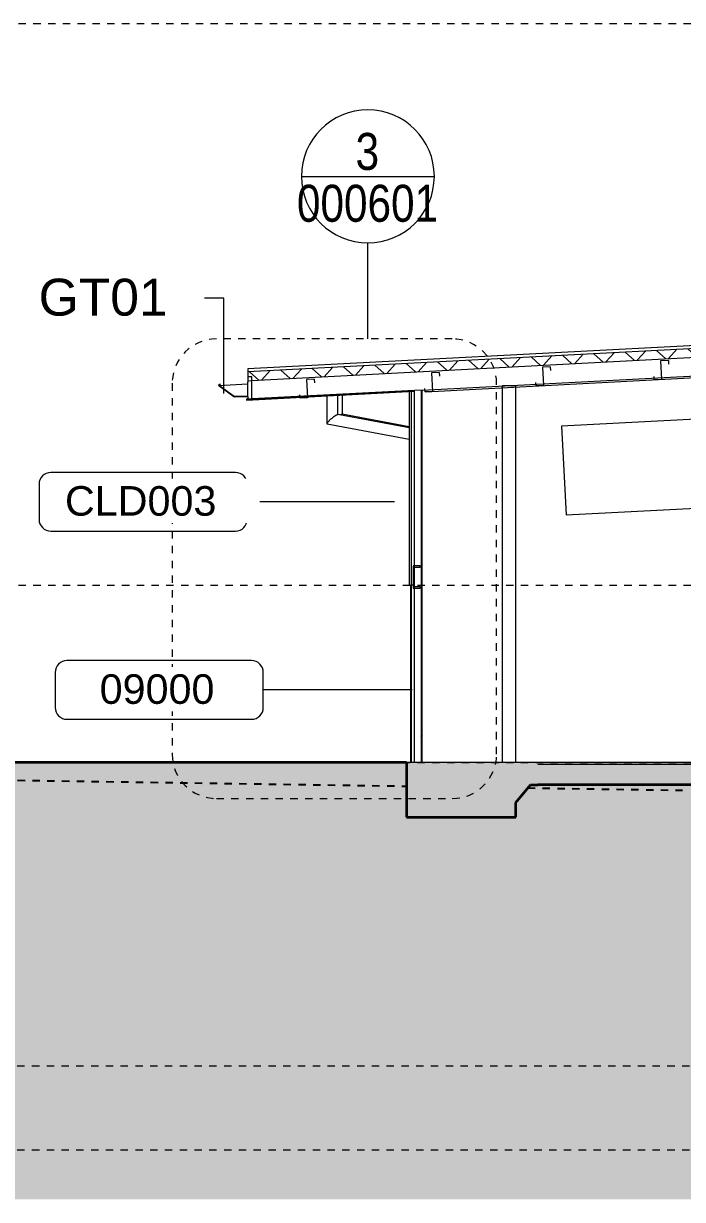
# Model space of a CAD drawing. Header units: metres. Extents: x 4238 to 4687, y -1 to 29.
# Drawn here: x 4599.86 to 4608.78, y -0.67 to 15.24 of the extents above; entities that cross this region are included whole.
import ezdxf

# ---------------------------------------------------------------- set-up
doc = ezdxf.new("R2010")
doc.units = ezdxf.units.M
for name, pattern in [('AEC_Center', [0.024, 0.012, -0.004, 0.004, -0.004]), ('AEC_Double Dash', [0.039, 0.015, -0.004, 0.006, -0.004, 0.006, -0.004]), ('Existing Ground', [0.0045, 0.003, -0.0015])]:
    doc.linetypes.add(name, pattern=pattern)
for name, color, linetype, lineweight in [('A-ANNO-KEYN', 231, 'Continuous', 5), ('A-ANNO-SYMB', 150, 'Continuous', 5), ('A-CLNG', 13, 'Continuous', 5), ('A-CLNG-PATT', 13, 'Continuous', 5), ('A-DETL', 90, 'Continuous', 13), ('A-DETL-GENF', 92, 'Continuous', 5), ('A-DETL-THIN', 151, 'Continuous', 5), ('A-FLOR', 192, 'Continuous', 5), ('A-FLOR-LEVL', 51, 'Continuous', 5), ('A-FLOR-PATT', 8, 'Continuous', 15), ('A-GENM', 13, 'Continuous', 5), ('A-GENM-IDEN', 13, 'Continuous', 5), ('A-ROOF', 132, 'Continuous', 5), ('A-ROOF-MCUT', 132, 'Continuous', 5), ('A-ROOF-PATT', 132, 'Continuous', 15), ('A-WALL', 113, 'Continuous', 5), ('A-WALL-PATT', 111, 'Continuous', 5), ('P-SANR-FIXT', 6, 'Continuous', 5), ('S-BEAM', 12, 'Continuous', 5), ('S-COLS', 52, 'Continuous', 5)]:
    doc.layers.add(name, color=color, linetype=linetype, lineweight=lineweight)
doc.styles.add('Arial', font='arial.ttf', dxfattribs={"height": 0.5})
doc.styles.add('Arial Narrow', font='ARIALN.TTF', dxfattribs={"height": 0.5})
doc.styles.add('Arial_2', font='arial.ttf', dxfattribs={"height": 0.4})
pattern_1 = [(50, (4640.4422, 10.655), (1.45713, -0.12722), [0.1524, -1.676]), (355, (4640.4422, 10.655), (-0.281945, 1.52839), [0.12192, -1.341]), (100.451, (4640.5642, 10.644), (1.175465, 1.400456), [0.12952, -1.425]), (46.184, (4640.4422, 11.061), (2.16904, -0.33638), [0.2286, -2.515]), (96.636, (4640.6232, 11.033), (1.89894, 1.97971), [0.19428, -2.137]), (351.184, (4640.4422, 11.061), (1.8988, 1.97937), [0.18288, -2.012]), (21, (4640.6452, 10.96), (1.212757, -0.817698), [0.1524, -1.676]), (326, (4640.6452, 10.96), (0.49438, 1.47345), [0.12192, -1.341]), (71.451, (4640.7462, 10.891), (1.70704, 0.65499), [0.12952, -1.425]), (37.5, (4640.44217, 10.655), (0.024709, 0.676435), [0.06706, -1.258, 0.06706, -1.294, -1.346]), (37.5, (4640.44217, 10.655), (0.024709, 0.676435), [-2.686, 0.06706, -1.279]), (7.5, (4640.4422, 10.655), (0.534554, 0.80144), [0.06706, -0.70917, 0.06706, -1.227, -0.51308]), (7.5, (4640.4422, 10.655), (0.534554, 0.80144), [-2.071, 0.06706, -0.44602]), (327.5, (4639.98917, 10.655), (1.084723, -0.0458285), [0.06706, -0.44094, 0.06706, -1.518, -2.103]), (327.5, (4639.98917, 10.655), (1.084723, -0.0458285), [-2.093, 0.06706, -2.036]), (317.5, (4639.7862, 10.655), (1.18503, 0.203417), [0.06706, -0.59334, 0.06706, -0.98552, -1.494]), (317.5, (4639.7862, 10.655), (1.18503, 0.203417), [-1.713, 0.06706, -1.426])]
pattern_2 = [(0, (4640.44217, 10.655), (0.8128, 0.2032), [0.06706, -0.54254, 0.06706, -0.54254, -3.251]), (0, (4640.44217, 10.655), (0.8128, 0.2032), [-1.219, 0.06706, -1.152, 0.06706, -0.54254, -1.422]), (0, (4640.44217, 10.655), (0.8128, 0.2032), [-3.048, 0.06706, -0.33934, 0.06706, -0.94894]), (120, (4640.74717, 10.756), (-0.5823764, 0.6023054), [0.06706, -0.54254, 0.06706, -0.54254, -3.251]), (120, (4640.74717, 10.756), (-0.5823764, 0.6023054), [-1.219, 0.06706, -1.152, 0.06706, -0.54254, -1.422]), (120, (4640.74717, 10.756), (-0.5823764, 0.6023054), [-3.048, 0.06706, -0.33934, 0.06706, -0.94894]), (240, (4640.84917, 11.163), (-0.2304236, -0.8055054), [0.06706, -0.54254, 0.06706, -0.54254, -3.251]), (240, (4640.84917, 11.163), (-0.2304236, -0.8055054), [-1.219, 0.06706, -1.152, 0.06706, -0.54254, -1.422]), (240, (4640.84917, 11.163), (-0.2304236, -0.8055054), [-3.048, 0.06706, -0.33934, 0.06706, -0.94894])]

# ---------------------------------------------------------------- blocks, each defined once
blk = doc.blocks.new('Mechanical - Condensers - Mechanical - Condensers-1249279-SECTION - GRID A9-A10')
at = {"layer": 'A-GENM', "lineweight": 13}
for p, q in [((4539.575, 10.602), (4524.069, 9.79)), ((4524.069, 9.79), (4524.132, 8.591)), ((4524.132, 8.591), (4540.775, 9.463))]:
    blk.add_line(p, q, dxfattribs=at)
blk = doc.blocks.new('Downpipe - L Spreader - Default-3252579-SECTION - GRID A9-A10')
at = {"layer": 'P-SANR-FIXT'}
for p, q in [((4520.894, 10.202), (4520.894, 9.824)), ((4521.044, 9.943), (4521.044, 10.21)), ((4522.006, 9.767), (4521.042, 9.947)), ((4520.897, 9.821), (4522.006, 9.614))]:
    blk.add_line(p, q, dxfattribs=at)
for points, knots in [([(4520.945, 9.884), (4520.942, 9.881), (4520.936, 9.876), (4520.927, 9.867), (4520.919, 9.86), (4520.914, 9.853), (4520.91, 9.849), (4520.906, 9.844), (4520.902, 9.839), (4520.898, 9.834), (4520.895, 9.829), (4520.894, 9.825), (4520.894, 9.822), (4520.896, 9.821), (4520.898, 9.821)], [0, 0, 0, 0, 0.0416667, 0.0833333, 0.125, 0.1666667, 0.1875, 0.2083333, 0.25, 0.2916667, 0.3333333, 0.375, 0.4166667, 0.5, 0.5, 0.5, 0.5]), ([(4521.042, 9.947), (4521.041, 9.947), (4521.039, 9.947), (4521.032, 9.945), (4521.021, 9.94), (4521.011, 9.934), (4521.002, 9.928), (4520.995, 9.923), (4520.988, 9.919), (4520.982, 9.914), (4520.974, 9.908), (4520.964, 9.9), (4520.954, 9.892), (4520.948, 9.887), (4520.945, 9.884)], [0.4809899, 0.4809899, 0.4809899, 0.4809899, 0.5, 0.5833333, 0.6666667, 0.7083333, 0.75, 0.7916667, 0.8125, 0.8333333, 0.875, 0.9166667, 0.9583333, 1, 1, 1, 1])]:
    blk.add_open_spline(points, degree=3, knots=knots, dxfattribs=at)
blk = doc.blocks.new('Structural Framing 26 - Structural Framing 26-1480178-SECTION - GRID A9-A10')
at = {"layer": 'S-BEAM', "lineweight": 13}
for p, q in [((4522.155, 7.9), (4522.06, 7.9)), ((4522.06, 7.9), (4522.06, 7.6)), ((4522.077, 7.616), (4522.077, 7.884)), ((4522.077, 7.884), (4522.155, 7.884)), ((4522.155, 7.884), (4522.155, 7.9)), ((4522.06, 7.6), (4522.155, 7.6)), ((4522.155, 7.616), (4522.077, 7.616)), ((4522.155, 7.6), (4522.155, 7.616))]:
    blk.add_line(p, q, dxfattribs=at)
blk = doc.blocks.new('Downpipe - L Spreader - Default-V210-SECTION - GRID A9-A10')
at = {"layer": 'P-SANR-FIXT'}
for p, q in [((4521.106, 9.95), (4521.106, 10.211)), ((4522.006, 9.784), (4521.103, 9.953))]:
    blk.add_line(p, q, dxfattribs=at)
blk.add_open_spline([(4521.103, 9.953), (4521.103, 9.953), (4521.101, 9.953), (4521.094, 9.951), (4521.084, 9.946), (4521.076, 9.942), (4521.074, 9.941)], degree=3, knots=[0.4809899, 0.4809899, 0.4809899, 0.4809899, 0.5, 0.5833333, 0.6666667, 0.7007109, 0.7007109, 0.7007109, 0.7007109], dxfattribs=at)
blk = doc.blocks.new('GT01 - GT01-2642391-SECTION - GRID A9-A10')
at = {"layer": 'A-GENM'}
blk.add_line((4519.433, 10.343), (4519.821, 10.363), dxfattribs=at)
at = {"layer": 'A-GENM', "lineweight": 13}
for p, q in [((4519.456, 10.356), (4519.435, 10.353)), ((4519.435, 10.351), (4519.444, 10.352)), ((4519.823, 10.389), (4519.821, 10.389)), ((4519.821, 10.389), (4519.821, 10.193)), ((4519.432, 10.341), (4519.635, 10.192)), ((4519.637, 10.194), (4519.433, 10.343)), ((4519.821, 10.193), (4519.643, 10.192)), ((4519.643, 10.19), (4519.823, 10.191))]:
    blk.add_line(p, q, dxfattribs=at)
at = {"layer": 'A-GENM', "lineweight": 13, "flags": 128}
for points in [[(4519.435, 10.353), (4519.433, 10.352), (4519.432, 10.351), (4519.431, 10.35), (4519.43, 10.349), (4519.43, 10.348), (4519.429, 10.346), (4519.43, 10.345), (4519.43, 10.343), (4519.431, 10.342), (4519.432, 10.341)], [(4519.432, 10.345), (4519.431, 10.346), (4519.432, 10.347), (4519.432, 10.348), (4519.433, 10.349), (4519.433, 10.35), (4519.434, 10.35), (4519.435, 10.351)], [(4519.635, 10.192), (4519.638, 10.191), (4519.64, 10.19), (4519.643, 10.19)], [(4519.641, 10.192), (4519.639, 10.193), (4519.637, 10.194)]]:
    blk.add_lwpolyline(points, dxfattribs=at)
blk = doc.blocks.new('Area 51 Ceiling - External FC - Area 51 Ceiling - External FC-2924300-SECTION - GRID A9-A10')
at = {"layer": 'A-CLNG-PATT'}
h = blk.add_hatch(dxfattribs=at)
h.set_pattern_fill('FP_200', color=256, style=0, pattern_type=2)
h.set_pattern_definition([(0, (4557.366, 10.655), (0.8128, 0.2032), [0.06706, -0.54254, 0.06706, -0.54254, -3.251]), (0, (4557.366, 10.655), (0.8128, 0.2032), [-1.219, 0.06706, -1.152, 0.06706, -0.54254, -1.422]), (0, (4557.366, 10.655), (0.8128, 0.2032), [-3.048, 0.06706, -0.33934, 0.06706, -0.94894]), (120, (4557.671, 10.756), (-0.5823764, 0.6023054), [0.06706, -0.54254, 0.06706, -0.54254, -3.251]), (120, (4557.671, 10.756), (-0.5823764, 0.6023054), [-1.219, 0.06706, -1.152, 0.06706, -0.54254, -1.422]), (120, (4557.671, 10.756), (-0.5823764, 0.6023054), [-3.048, 0.06706, -0.33934, 0.06706, -0.94894]), (240, (4557.773, 11.163), (-0.2304236, -0.8055054), [0.06706, -0.54254, 0.06706, -0.54254, -3.251]), (240, (4557.773, 11.163), (-0.2304236, -0.8055054), [-1.219, 0.06706, -1.152, 0.06706, -0.54254, -1.422]), (240, (4557.773, 11.163), (-0.2304236, -0.8055054), [-3.048, 0.06706, -0.33934, 0.06706, -0.94894])])
h.paths.add_polyline_path([(4519.806, 10.145), (4522.08, 10.264), (4522.08, 10.274), (4519.805, 10.155)])
h = blk.add_hatch(dxfattribs=at)
h.set_pattern_fill('FP_203', color=256, style=0, pattern_type=2)
h.set_pattern_definition([(92.681, (4515.411, 9.853), (-0.391649, 6e-07), []), (180, (4515.411, 9.853), (0.1403, -2.996), [])])
h.paths.add_polyline_path([(4522.08, 10.274), (4522.08, 10.274), (4522.081, 10.265)])
at = {"layer": 'A-CLNG', "lineweight": 13}
for p, q in [((4519.806, 10.145), (4522.08, 10.264)), ((4522.08, 10.274), (4519.877, 10.159)), ((4522.08, 10.264), (4522.08, 10.274)), ((4519.877, 10.159), (4519.805, 10.155)), ((4519.805, 10.155), (4519.806, 10.145))]:
    blk.add_line(p, q, dxfattribs=at)
blk = doc.blocks.new('Section - Type 1-3055133-SECTION - GRID A9-A10')
at = {"layer": 'A-ANNO-SYMB'}
blk.add_line((4531.895, 14.169), (4533.695, 14.169), dxfattribs=at)
for start, end in [(0, 180), (180, 0)]:
    blk.add_arc((4532.795, 14.169), 0.9, start, end, dxfattribs=at)
blk = doc.blocks.new('T-Keynote-ANZRS - Keynote Value _2mm Opaque_ box-1903833-SECTION - GRID A9-A10')
at = {"layer": 'A-ANNO-KEYN'}
for p, q in [((4519.656, 9.165), (4517.158, 9.165)), ((4516.998, 9.005), (4516.998, 8.531)), ((4519.816, 8.531), (4519.816, 9.005)), ((4517.158, 8.371), (4519.656, 8.371))]:
    blk.add_line(p, q, dxfattribs=at)
for centre, start, end in [((4517.158, 9.005), 90, 180), ((4519.656, 9.005), 360, 90), ((4517.158, 8.531), 180, 270), ((4519.656, 8.531), 270, 360)]:
    blk.add_arc(centre, 0.16, start, end, dxfattribs=at)

msp = doc.modelspace()

# ---------------------------------------------------------------- hatches: boundary and pattern name
at = {"layer": 'A-DETL-GENF'}
msp.add_hatch(color=9, dxfattribs=at).paths.add_polyline_path([(4558.5222, -0.6733), (4681.3907, -0.6733), (4681.3907, 3.6551), (4680.6098, 3.7648), (4674.712, 3.8545), (4672.9363, 4.69), (4668.314, 4.9169), (4661.9508, 5.0697), (4661.9508, 4.34), (4659.5508, 4.34), (4659.5508, 4.63), (4659.2508, 4.9331), (4659.2508, 4.94), (4642.6908, 4.94), (4642.6908, 4.9), (4642.4808, 4.9), (4642.2808, 4.7), (4642.2808, 4.5), (4640.4808, 4.5), (4640.4808, 4.7), (4640.2808, 4.9), (4640.0708, 4.9), (4640.0708, 4.94), (4623.8288, 4.94), (4623.5376, 4.6488), (4623.5376, 4.34), (4620.5118, 4.34), (4620.5118, 4.6488), (4620.2206, 4.94), (4606.7273, 4.94), (4606.5273, 4.7), (4606.5273, 4.5), (4605.0491, 4.5), (4605.0491, 5.24), (4581.4401, 5.24), (4578.5504, 4.7729), (4577.9755, 4.7466), (4576.1016, 4.4165), (4574.8385, 4.5333), (4574.6067, 4.4712), (4570.353, 5.1018), (4554.6939, 5.1018), (4554.6939, -0.6733)])
h = msp.add_hatch(dxfattribs=at)
h.set_pattern_fill('FP_198', style=0, pattern_type=2)
h.set_pattern_definition(pattern_1)
h.paths.add_polyline_path([(4659.6147, 4.34), (4661.9508, 4.34), (4661.9508, 5.24), (4659.2508, 5.24), (4659.2508, 4.93), (4659.5508, 4.63), (4659.5508, 4.34)])
h.paths.add_polyline_path([(4620.5206, 4.34), (4623.5288, 4.34), (4623.5288, 4.64), (4623.8288, 4.94), (4623.8288, 5.24), (4620.2206, 5.24), (4620.2206, 4.94), (4620.5206, 4.64)])
h.paths.add_polyline_path([(4605.0491, 4.5), (4606.5273, 4.5), (4606.5273, 4.7), (4606.7273, 4.94), (4606.8273, 4.94), (4606.8273, 5.24), (4605.0491, 5.24), (4605.0491, 4.5513)])
h.paths.add_polyline_path([(4640.4808, 4.5), (4642.2808, 4.5), (4642.2808, 4.7), (4642.4808, 4.9), (4642.6908, 4.9), (4642.6908, 5.24), (4640.0708, 5.24), (4640.0708, 4.9), (4640.2808, 4.9), (4640.4808, 4.7)])
at = {"layer": 'A-FLOR-PATT', "lineweight": 5}
h = msp.add_hatch(dxfattribs=at)
h.set_pattern_fill('FP_198', color=256, style=0, pattern_type=2)
h.set_pattern_definition(pattern_1)
h.paths.add_polyline_path([(4659.2508, 4.94), (4659.2508, 5.24), (4642.6908, 5.24), (4642.6908, 4.94), (4657.6351, 4.94)])
h.paths.add_polyline_path([(4607.1543, 4.94), (4620.2206, 4.94), (4620.2206, 5.24), (4606.8273, 5.24), (4606.8273, 4.94)])
h.paths.add_polyline_path([(4640.0708, 4.94), (4640.0708, 5.24), (4623.8288, 5.24), (4623.8288, 4.94), (4633.8794, 4.94)])
h = msp.add_hatch(dxfattribs=at)
h.set_pattern_fill('FP_198', color=256, style=0, pattern_type=2)
h.set_pattern_definition(pattern_1)
h.paths.add_polyline_path([(4659.2508, 4.94), (4659.2508, 5.215), (4642.6908, 5.215), (4642.6908, 4.94), (4657.6351, 4.94)])
h.paths.add_polyline_path([(4607.1543, 4.94), (4620.2206, 4.94), (4620.2206, 5.215), (4606.8273, 5.215), (4606.8273, 4.94)])
h.paths.add_polyline_path([(4640.0708, 4.94), (4640.0708, 5.215), (4623.8288, 5.215), (4623.8288, 4.94), (4633.8794, 4.94)])
at = {"layer": 'A-ROOF-PATT', "lineweight": 5}
h = msp.add_hatch(dxfattribs=at)
h.set_pattern_fill('FP_201', color=256, angle=225, style=0, pattern_type=2)
h.set_pattern_definition([(48, (4640.4423, 10.6554), (-0.2229434, 0.2007392), []), (138, (4640.4423, 10.6554), (-0.2007392, -0.2229434), [])])
h.paths.add_polyline_path([(4602.8993, 10.4064), (4621.5433, 11.3835), (4621.5433, 11.5036), (4602.8993, 10.5266), (4602.8993, 10.429)])
at = {"layer": 'A-WALL-PATT'}
h = msp.add_hatch(dxfattribs=at)
h.set_pattern_fill('FP_200', color=256, style=0, pattern_type=2)
h.set_pattern_definition(pattern_2)
h.paths.add_polyline_path([(4605.2599, 7.64), (4605.2599, 10.2798), (4605.2472, 10.2791), (4605.2472, 7.64)])
h = msp.add_hatch(dxfattribs=at)
h.set_pattern_fill('FP_200', color=256, style=0, pattern_type=2)
h.set_pattern_definition(pattern_2)
h.paths.add_polyline_path([(4605.1034, 5.24), (4605.1129, 5.24), (4605.1129, 7.64), (4605.1034, 7.64), (4605.1034, 6.2928)])
h = msp.add_hatch(dxfattribs=at)
h.set_pattern_fill('FP_200', color=256, style=0, pattern_type=2)
h.set_pattern_definition(pattern_2)
h.paths.add_polyline_path([(4605.2472, 5.24), (4605.2599, 5.24), (4605.2599, 7.64), (4605.2472, 7.64), (4605.2472, 5.422)])

# ---------------------------------------------------------------- linework, layer by layer
at = {"layer": 'A-ANNO-KEYN'}
for p, q in [((4604.8833, 8.7678), (4602.8925, 8.7678)), ((4605.1244, 6.2214), (4603.1102, 6.2214))]:
    msp.add_line(p, q, dxfattribs=at)
at = {"layer": 'A-ANNO-SYMB'}
msp.add_line((4604.5252, 10.9711), (4604.5252, 12.2714), dxfattribs=at)
at = {"layer": 'A-ANNO-SYMB', "linetype": 'AEC_Double Dash'}
for p, q in [((4605.6681, 10.9711), (4602.4755, 10.9711)), ((4601.8755, 10.3711), (4601.8755, 5.3528)), ((4606.2681, 5.3528), (4606.2681, 10.3711)), ((4602.4755, 4.7528), (4605.6681, 4.7528))]:
    msp.add_line(p, q, dxfattribs=at)
for centre, start, end in [((4602.4755, 10.3711), 90, 180), ((4605.6681, 10.3711), 0, 90), ((4602.4755, 5.3528), 180, 270), ((4605.6681, 5.3528), 270, 0)]:
    msp.add_arc(centre, 0.6, start, end, dxfattribs=at)
at = {"layer": 'A-DETL'}
for p, q in [((4608.5924, 10.6798), (4608.4876, 10.6743)), ((4608.4876, 10.6743), (4608.5006, 10.4246)), ((4608.5924, 10.6798), (4608.595, 10.6299)), ((4605.4904, 10.5172), (4605.3855, 10.5117)), ((4605.3855, 10.5117), (4605.3986, 10.2621)), ((4605.4904, 10.5172), (4605.493, 10.4673)), ((4606.9946, 10.5961), (4606.8898, 10.5906)), ((4606.8898, 10.5906), (4606.9028, 10.3409)), ((4606.9946, 10.5961), (4606.9972, 10.5461)), ((4603.799, 10.4286), (4603.6941, 10.4231)), ((4603.6941, 10.4231), (4603.7072, 10.1734)), ((4603.799, 10.4286), (4603.8016, 10.3786)), ((4606.803, 10.3357), (4606.8006, 10.3806)), ((4608.4008, 10.4194), (4608.3984, 10.4643)), ((4608.5006, 10.4246), (4608.4008, 10.4194)), ((4603.6074, 10.1682), (4603.605, 10.2131)), ((4605.2988, 10.2568), (4605.2964, 10.3018)), ((4605.3986, 10.2621), (4605.2988, 10.2568)), ((4606.9028, 10.3409), (4606.803, 10.3357)), ((4603.7072, 10.1734), (4603.6074, 10.1682))]:
    msp.add_line(p, q, dxfattribs=at)
at = {"layer": 'A-DETL', "lineweight": 35}
for p, q in [((4605.0491, 5.24), (4581.4401, 5.24)), ((4605.0491, 5.24), (4605.0491, 4.5)), ((4606.5273, 4.7), (4606.7273, 4.94)), ((4606.7273, 4.94), (4606.8273, 4.94)), ((4620.2206, 4.94), (4606.8273, 4.94)), ((4606.5273, 4.5), (4606.5273, 4.7)), ((4605.0491, 4.5), (4606.5273, 4.5))]:
    msp.add_line(p, q, dxfattribs=at)
at = {"layer": 'A-DETL', "lineweight": 15}
msp.add_line((4606.8273, 5.24), (4605.0491, 5.24), dxfattribs=at)
at = {"layer": 'A-DETL', "linetype": 'Existing Ground', "lineweight": 25}
for p, q in [((4599.7846, 5), (4605.0491, 4.9202)), ((4606.6901, 4.8954), (4608.7836, 4.8636))]:
    msp.add_line(p, q, dxfattribs=at)
at = {"layer": 'A-DETL-THIN'}
msp.add_line((4605.305, 10.2572), (4621.7095, 11.1169), dxfattribs=at)
at = {"layer": 'A-FLOR', "lineweight": 15}
for p, q in [((4620.2206, 5.24), (4606.8273, 5.24)), ((4620.2206, 5.215), (4606.8273, 5.215))]:
    msp.add_line(p, q, dxfattribs=at)
at = {"layer": 'A-FLOR-LEVL', "linetype": 'AEC_Center'}
for p, q in [((4547.1964, 15.24), (4686.508, 15.24)), ((4547.1964, 7.64), (4686.508, 7.64)), ((4547.1964, 5.24), (4686.508, 5.24)), ((4549.5782, 1.134), (4686.508, 1.134)), ((4549.5782, 0), (4686.508, 0))]:
    msp.add_line(p, q, dxfattribs=at)
at = {"layer": 'A-GENM-IDEN'}
for p, q in [((4602.5756, 11.5249), (4601.8284, 11.5249)), ((4602.5756, 10.2342), (4602.5756, 11.5249))]:
    msp.add_line(p, q, dxfattribs=at)
at = {"layer": 'A-ROOF', "lineweight": 15}
for p, q in [((4621.5433, 11.5437), (4602.8993, 10.5666)), ((4621.5433, 11.5036), (4602.8993, 10.5266)), ((4605.2599, 10.2798), (4621.5433, 11.1331)), ((4602.8993, 10.5666), (4602.8993, 10.3888)), ((4602.8993, 10.1907), (4602.8993, 10.156)), ((4602.9532, 10.1589), (4605.0822, 10.2705)), ((4602.8993, 10.156), (4602.9531, 10.1589))]:
    msp.add_line(p, q, dxfattribs=at)
at = {"layer": 'A-ROOF'}
for p, q in [((4602.9532, 10.4092), (4621.5433, 11.3835)), ((4602.8993, 10.4064), (4602.9531, 10.4092))]:
    msp.add_line(p, q, dxfattribs=at)
at = {"layer": 'A-ROOF-MCUT'}
for p, q in [((4602.953, 10.4594), (4602.8993, 10.4591)), ((4602.953, 10.1546), (4602.953, 10.4594)), ((4602.8993, 10.156), (4602.8993, 10.1543)), ((4602.8993, 10.1543), (4602.953, 10.1546))]:
    msp.add_line(p, q, dxfattribs=at)
at = {"layer": 'A-WALL'}
for p, q in [((4605.1562, 10.2743), (4605.0822, 10.2705)), ((4605.1129, 10.2721), (4605.1129, 5.24)), ((4605.1499, 10.274), (4605.1499, 5.24)), ((4605.2597, 10.2798), (4605.1562, 10.2743)), ((4605.2472, 10.2791), (4605.2472, 5.24)), ((4605.1499, 7.64), (4605.1034, 7.64))]:
    msp.add_line(p, q, dxfattribs=at)
at = {"layer": 'A-WALL', "lineweight": 13}
for p, q in [((4605.0822, 10.2705), (4605.0822, 7.64)), ((4605.2599, 5.24), (4605.2599, 10.2798)), ((4605.0822, 7.64), (4605.1034, 7.64)), ((4605.1034, 7.64), (4605.1034, 5.24))]:
    msp.add_line(p, q, dxfattribs=at)
at = {"layer": 'S-COLS'}
for p, q in [((4606.3409, 10.3363), (4606.3409, 5.24)), ((4606.3409, 10.3363), (4606.3476, 10.3363)), ((4606.4706, 10.3363), (4606.3476, 10.3363)), ((4606.4706, 10.3363), (4606.4833, 10.3363)), ((4606.5256, 10.3363), (4606.4833, 10.3363)), ((4606.5256, 10.3363), (4606.5261, 10.3363)), ((4606.5261, 5.24), (4606.5261, 10.3363))]:
    msp.add_line(p, q, dxfattribs=at)

# ---------------------------------------------------------------- block references
at = {"layer": 'A-ANNO-KEYN'}
for p in [(83.0762, 0), (83.2939, -2.5464)]:
    msp.add_blockref('T-Keynote-ANZRS - Keynote Value _2mm Opaque_ box-1903833-SECTION - GRID A9-A10', p, dxfattribs=at)
at = {"layer": 'A-ANNO-SYMB'}
msp.add_blockref('Section - Type 1-3055133-SECTION - GRID A9-A10', (71.7298, -0.9973), dxfattribs=at)
at = {"layer": 'A-CLNG'}
msp.add_blockref('Area 51 Ceiling - External FC - Area 51 Ceiling - External FC-2924300-SECTION - GRID A9-A10', (83.0762, 0), dxfattribs=at)
at = {"layer": 'A-GENM'}
for name in ['Mechanical - Condensers - Mechanical - Condensers-1249279-SECTION - GRID A9-A10', 'GT01 - GT01-2642391-SECTION - GRID A9-A10']:
    msp.add_blockref(name, (83.0762, 0), dxfattribs=at)
at = {"layer": 'P-SANR-FIXT'}
for name in ['Downpipe - L Spreader - Default-3252579-SECTION - GRID A9-A10', 'Downpipe - L Spreader - Default-V210-SECTION - GRID A9-A10']:
    msp.add_blockref(name, (83.0762, 0), dxfattribs=at)
at = {"layer": 'S-BEAM'}
msp.add_blockref('Structural Framing 26 - Structural Framing 26-1480178-SECTION - GRID A9-A10', (83.0762, 0), dxfattribs=at)

# ---------------------------------------------------------------- texts
at = {"layer": 'A-ANNO-SYMB', "char_height": 0.5, "attachment_point": 1, "style": 'Arial Narrow'}
for s, insert, width in [('3', (4604.3588, 13.759), 0.38481), ('000601', (4603.5648, 13.0576), 2.30886)]:
    msp.add_mtext(s, dxfattribs=dict(at, insert=insert, width=width))

# ---------------------------------------------------------------- next in the draw order: texts
at = {"layer": 'A-ANNO-KEYN', "char_height": 0.4, "attachment_point": 1, "style": 'Arial_2', "bg_fill": 3, "box_fill_scale": 1.25, "bg_fill_color": 256, "bg_fill_true_color": 13158600, "bg_fill_transparency": 0}
for s, insert, width in [('CLD003', (4600.4249, 8.9799), 2.533332), ('09000', (4600.8947, 6.4335), 1.92405)]:
    msp.add_mtext(s, dxfattribs=dict(at, insert=insert, width=width))
at = {"layer": 'A-GENM-IDEN', "insert": (4600.0684, 11.7869), "char_height": 0.5, "width": 2.116455, "attachment_point": 1, "style": 'Arial', "bg_fill": 3, "box_fill_scale": 1.25, "bg_fill_color": 256, "bg_fill_true_color": 13158600, "bg_fill_transparency": 0}
msp.add_mtext('GT01', dxfattribs=at)

doc.saveas('drawing.dxf')
